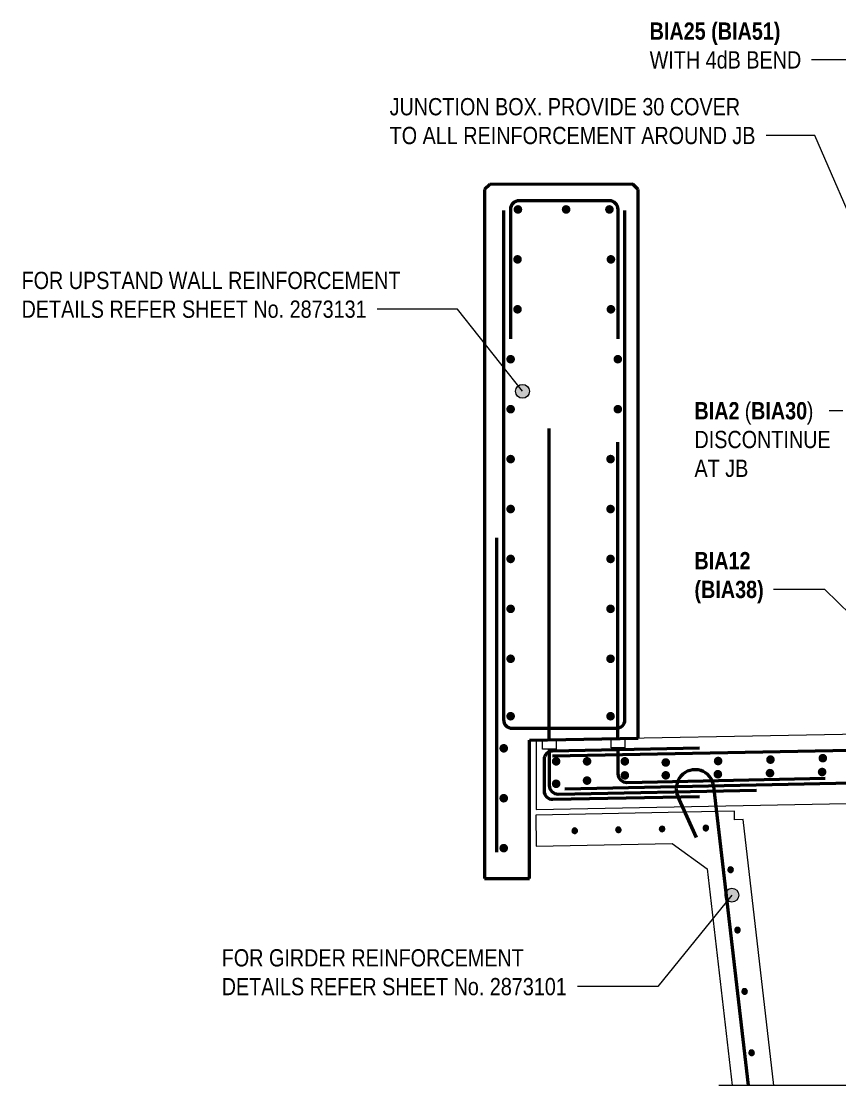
# Model space of a CAD drawing. Header units: metres. Extents: x -1213.9 to -1194, y 2.7 to 24.2.
# Drawn here: x -1208.569 to -1206.2, y 20.542 to 23.661 of the extents above; entities that cross this region are included whole.
import ezdxf

# ---------------------------------------------------------------- set-up
doc = ezdxf.new("R2010")
doc.units = ezdxf.units.M
for name, color, linetype, lineweight in [('A-DETL', 7, 'Continuous', 13), ('A-DETL-GENF', 7, 'Continuous', 9), ('A-FLOR', 7, 'Continuous', 50), ('A-WALL', 7, 'Continuous', 50), ('G-ANNO-TEXT', 7, 'Continuous', 9), ('S-BEAM', 7, 'Continuous', 50)]:
    doc.layers.add(name, color=color, linetype=linetype, lineweight=lineweight)
doc.styles.add('Arial Narrow', font='ARIALN.TTF', dxfattribs={"height": 0.05})
doc.styles.add('Arial Narrow_B', font='ARIALNB.TTF', dxfattribs={"height": 0.05})

# ---------------------------------------------------------------- blocks, each defined once
blk = doc.blocks.new('North_Wall - North_Wall-6845343-DRG-2873185 - SECTION 2')
at = {"layer": 'A-WALL', "color": 252, "true_color": 0x888888}
for p, q in [((-1212.5037, 23.1897), (-1212.5187, 23.1747)), ((-1212.0887, 23.1898), (-1212.5037, 23.1897)), ((-1212.5037, 23.1898), (-1212.5037, 23.1897)), ((-1212.0737, 23.1748), (-1212.0887, 23.1898)), ((-1212.0887, 23.1898), (-1212.0887, 23.1898)), ((-1212.5187, 23.1747), (-1212.5187, 23.1748)), ((-1212.5187, 23.1747), (-1212.5187, 21.1794)), ((-1212.0737, 21.5857), (-1212.0737, 23.1748)), ((-1212.0737, 23.1748), (-1212.0737, 23.1748)), ((-1212.3887, 21.5794), (-1212.0737, 21.5857)), ((-1212.3887, 21.1794), (-1212.3887, 21.5794)), ((-1212.5187, 21.1794), (-1212.3887, 21.1794))]:
    blk.add_line(p, q, dxfattribs=at)
blk = doc.blocks.new('B_Det_Reinf_Bar Section_2D_Grey - Reo Dot_Scale 25_Section-6572820-DRG-2873185 - SECTION 2')
at = {"layer": 'A-DETL-GENF', "true_color": 0xafafaf}
blk.add_hatch(color=253, dxfattribs=at).paths.add_polyline_path([(-1212.422, 23.1045), (-1212.4187, 23.1049), (-1212.4157, 23.1062), (-1212.4131, 23.1081), (-1212.4111, 23.1107), (-1212.4099, 23.1137), (-1212.4095, 23.117), (-1212.4099, 23.1202), (-1212.4111, 23.1232), (-1212.4131, 23.1258), (-1212.4157, 23.1278), (-1212.4187, 23.129), (-1212.422, 23.1295), (-1212.4252, 23.129), (-1212.4282, 23.1278), (-1212.4308, 23.1258), (-1212.4328, 23.1232), (-1212.434, 23.1202), (-1212.4345, 23.117), (-1212.434, 23.1137), (-1212.4328, 23.1107), (-1212.4308, 23.1081), (-1212.4282, 23.1062), (-1212.4252, 23.1049)])
blk = doc.blocks.new('B_Det_Reinf_Bar Section_2D_Grey - Reo Dot_Scale 25_Section-7275914-DRG-2873185 - SECTION 2')
at = {"layer": 'A-DETL-GENF', "true_color": 0xafafaf}
blk.add_hatch(color=253, dxfattribs=at).paths.add_polyline_path([(-1212.157, 23.1045), (-1212.1537, 23.1049), (-1212.1507, 23.1062), (-1212.1481, 23.1081), (-1212.1461, 23.1107), (-1212.1449, 23.1137), (-1212.1445, 23.117), (-1212.1449, 23.1202), (-1212.1461, 23.1232), (-1212.1481, 23.1258), (-1212.1507, 23.1278), (-1212.1537, 23.129), (-1212.157, 23.1295), (-1212.1602, 23.129), (-1212.1632, 23.1278), (-1212.1658, 23.1258), (-1212.1678, 23.1232), (-1212.169, 23.1202), (-1212.1695, 23.117), (-1212.169, 23.1137), (-1212.1673, 23.1101), (-1212.1658, 23.1081), (-1212.1632, 23.1062), (-1212.1602, 23.1049)])
blk = doc.blocks.new('Repeating Detail - Reo Dot_Scale 25_Section-6572820-DRG-2873185 - SECTION 2')
at = {"layer": 'A-DETL-GENF', "true_color": 0xafafaf}
for points in [[(-1211.9934, 21.5026), (-1211.9902, 21.5031), (-1211.9872, 21.5045), (-1211.9847, 21.5065), (-1211.9828, 21.5092), (-1211.9816, 21.5122), (-1211.9813, 21.5155), (-1211.9818, 21.5187), (-1211.9831, 21.5217), (-1211.9852, 21.5242), (-1211.9878, 21.5261), (-1211.9909, 21.5273), (-1211.9941, 21.5276), (-1211.9973, 21.5271), (-1212.0003, 21.5258), (-1212.0028, 21.5237), (-1212.0047, 21.5211), (-1212.0059, 21.518), (-1212.0063, 21.5148), (-1212.0057, 21.5116), (-1212.0044, 21.5086), (-1212.0023, 21.506), (-1211.9997, 21.5041), (-1211.9967, 21.503)], [(-1211.8418, 21.5068), (-1211.8386, 21.5073), (-1211.8356, 21.5086), (-1211.8331, 21.5107), (-1211.8312, 21.5133), (-1211.83, 21.5164), (-1211.8297, 21.5196), (-1211.8302, 21.5228), (-1211.8315, 21.5258), (-1211.8336, 21.5284), (-1211.8362, 21.5303), (-1211.8392, 21.5314), (-1211.8425, 21.5318), (-1211.8457, 21.5313), (-1211.8487, 21.5299), (-1211.8512, 21.5279), (-1211.8531, 21.5252), (-1211.8543, 21.5222), (-1211.8546, 21.5189), (-1211.8541, 21.5157), (-1211.8528, 21.5127), (-1211.8507, 21.5102), (-1211.8481, 21.5083), (-1211.845, 21.5071)], [(-1211.6902, 21.5109), (-1211.687, 21.5114), (-1211.684, 21.5128), (-1211.6815, 21.5148), (-1211.6795, 21.5175), (-1211.6784, 21.5205), (-1211.678, 21.5238), (-1211.6786, 21.527), (-1211.6799, 21.53), (-1211.6819, 21.5325), (-1211.6846, 21.5344), (-1211.6876, 21.5356), (-1211.6909, 21.5359), (-1211.6941, 21.5354), (-1211.6971, 21.5341), (-1211.6996, 21.532), (-1211.7015, 21.5294), (-1211.7027, 21.5263), (-1211.703, 21.5231), (-1211.7025, 21.5199), (-1211.7012, 21.5169), (-1211.6991, 21.5143), (-1211.6965, 21.5124), (-1211.6934, 21.5113)], [(-1211.5386, 21.5151), (-1211.5354, 21.5156), (-1211.5324, 21.5169), (-1211.5298, 21.519), (-1211.5279, 21.5216), (-1211.5268, 21.5247), (-1211.5264, 21.5279), (-1211.5269, 21.5311), (-1211.5283, 21.5341), (-1211.5303, 21.5367), (-1211.533, 21.5386), (-1211.536, 21.5397), (-1211.5393, 21.5401), (-1211.5425, 21.5396), (-1211.5455, 21.5382), (-1211.548, 21.5362), (-1211.5499, 21.5335), (-1211.5511, 21.5305), (-1211.5514, 21.5272), (-1211.5509, 21.524), (-1211.5496, 21.521), (-1211.5475, 21.5185), (-1211.5449, 21.5166), (-1211.5418, 21.5154)]]:
    blk.add_hatch(color=253, dxfattribs=at).paths.add_polyline_path(points)
blk = doc.blocks.new('Repeating Detail - Reo Dot_Scale 25_Section-V5-DRG-2873185 - SECTION 2')
at = {"layer": 'A-DETL-GENF', "true_color": 0xafafaf}
for points in [[(-1211.8425, 21.4686), (-1211.8393, 21.4691), (-1211.8363, 21.4704), (-1211.8338, 21.4725), (-1211.8319, 21.4751), (-1211.8307, 21.4781), (-1211.8303, 21.4814), (-1211.8308, 21.4846), (-1211.8321, 21.4876), (-1211.8342, 21.4901), (-1211.8368, 21.4921), (-1211.8398, 21.4932), (-1211.8431, 21.4936), (-1211.8463, 21.4931), (-1211.8493, 21.4918), (-1211.8518, 21.4898), (-1211.8538, 21.4871), (-1211.855, 21.4841), (-1211.8553, 21.4808), (-1211.8548, 21.4776), (-1211.8535, 21.4746), (-1211.8515, 21.4721), (-1211.8488, 21.4702), (-1211.8458, 21.469)], [(-1211.6916, 21.4718), (-1211.6884, 21.4723), (-1211.6854, 21.4736), (-1211.6828, 21.4757), (-1211.6809, 21.4783), (-1211.6797, 21.4813), (-1211.6794, 21.4846), (-1211.6799, 21.4878), (-1211.6812, 21.4908), (-1211.6832, 21.4933), (-1211.6858, 21.4953), (-1211.6889, 21.4964), (-1211.6921, 21.4968), (-1211.6954, 21.4963), (-1211.6983, 21.495), (-1211.7009, 21.493), (-1211.7028, 21.4903), (-1211.704, 21.4873), (-1211.7044, 21.484), (-1211.7039, 21.4808), (-1211.7026, 21.4778), (-1211.7005, 21.4753), (-1211.6979, 21.4734), (-1211.6948, 21.4722)], [(-1211.5407, 21.475), (-1211.5374, 21.4755), (-1211.5344, 21.4768), (-1211.5319, 21.4789), (-1211.53, 21.4815), (-1211.5288, 21.4845), (-1211.5284, 21.4878), (-1211.5289, 21.491), (-1211.5302, 21.494), (-1211.5323, 21.4965), (-1211.5349, 21.4985), (-1211.5379, 21.4996), (-1211.5412, 21.5), (-1211.5444, 21.4995), (-1211.5474, 21.4982), (-1211.5499, 21.4962), (-1211.5519, 21.4935), (-1211.5531, 21.4905), (-1211.5534, 21.4872), (-1211.5529, 21.484), (-1211.5516, 21.481), (-1211.5496, 21.4785), (-1211.5469, 21.4765), (-1211.5439, 21.4754)], [(-1211.9935, 21.4654), (-1211.9903, 21.4659), (-1211.9873, 21.4672), (-1211.9847, 21.4693), (-1211.9828, 21.4719), (-1211.9816, 21.4749), (-1211.9813, 21.4782), (-1211.9818, 21.4814), (-1211.9831, 21.4844), (-1211.9851, 21.4869), (-1211.9877, 21.4889), (-1211.9908, 21.49), (-1211.994, 21.4904), (-1211.9972, 21.4899), (-1212.0002, 21.4886), (-1212.0028, 21.4866), (-1212.0047, 21.4839), (-1212.0059, 21.4809), (-1212.0063, 21.4776), (-1212.0058, 21.4744), (-1212.0044, 21.4714), (-1212.0024, 21.4689), (-1211.9998, 21.467), (-1211.9967, 21.4658)]]:
    blk.add_hatch(color=253, dxfattribs=at).paths.add_polyline_path(points)
blk = doc.blocks.new('S_Det_Reinf_Bar Section_2D Grey - N16-6361572-DRG-2873185 - SECTION 2')
at = {"layer": 'A-DETL-GENF', "true_color": 0x808080}
blk.add_hatch(color=8, dxfattribs=at).paths.add_polyline_path([(-1211.8776, 21.3171), (-1211.8755, 21.3174), (-1211.8736, 21.3182), (-1211.872, 21.3195), (-1211.8707, 21.3212), (-1211.87, 21.3232), (-1211.8697, 21.3252), (-1211.87, 21.3273), (-1211.8709, 21.3292), (-1211.8722, 21.3309), (-1211.8739, 21.3321), (-1211.8758, 21.3329), (-1211.8779, 21.3331), (-1211.8799, 21.3328), (-1211.8819, 21.3319), (-1211.8835, 21.3306), (-1211.8847, 21.329), (-1211.8855, 21.327), (-1211.8857, 21.3249), (-1211.8854, 21.3229), (-1211.8846, 21.321), (-1211.8833, 21.3193), (-1211.8816, 21.3181), (-1211.8796, 21.3173)])
at = {"layer": 'A-DETL-GENF', "color": 8, "lineweight": 18, "true_color": 0x808080}
for start, end in [(1.1458, 181.1458), (181.1458, 1.1458)]:
    blk.add_arc((-1211.8777, 21.3251), 0.008, start, end, dxfattribs=at)
blk = doc.blocks.new('CS_DET_BreakLine_ViewScale - CS_Std BreakLine-8623494-DRG-2873185 - SECTION 2')
at = {"layer": 'A-DETL-GENF'}
for p, q in [((-1211.3652, 20.6196), (-1211.3752, 20.5796)), ((-1211.3458, 20.542), (-1211.3652, 20.6196)), ((-1211.3752, 20.5796), (-1211.8404, 20.5796)), ((-1211.3352, 20.5796), (-1211.3446, 20.542)), ((-1210.87, 20.5796), (-1211.3352, 20.5796))]:
    blk.add_line(p, q, dxfattribs=at)

msp = doc.modelspace()

# ---------------------------------------------------------------- hatches: boundary and pattern name
at = {"layer": 'G-ANNO-TEXT'}
h = msp.add_hatch(color=256, dxfattribs=at)
edge = h.paths.add_edge_path()
edge.add_arc((-1207.1177, 22.5902), 0.02, 0, 360)
h = msp.add_hatch(color=256, dxfattribs=at)
edge = h.paths.add_edge_path()
edge.add_arc((-1206.5111, 21.1307), 0.02, 0, 360)

# ---------------------------------------------------------------- linework, layer by layer
at = {"layer": 'A-DETL', "color": 253, "lineweight": 50, "true_color": 0xafafaf}
for p, q in [((-1207.1727, 23.1142), (-1207.1727, 21.6392)), ((-1207.1527, 23.117), (-1207.1527, 22.742)), ((-1206.866, 23.142), (-1207.1277, 23.142)), ((-1206.841, 22.742), (-1206.841, 23.117)), ((-1206.821, 21.6392), (-1206.821, 23.1142)), ((-1207.0402, 21.5785), (-1207.0402, 22.4827)), ((-1206.8413, 21.5827), (-1206.8413, 22.4427)), ((-1207.1927, 22.1655), (-1207.1927, 21.2555)), ((-1207.1477, 21.6142), (-1206.846, 21.6142)), ((-1204.7185, 21.578), (-1207.0312, 21.5333)), ((-1206.6054, 21.5565), (-1207.0309, 21.5483)), ((-1206.8413, 21.5577), (-1206.8413, 21.4825)), ((-1207.0554, 21.5233), (-1207.0554, 21.4334)), ((-1207.0402, 21.5535), (-1207.0402, 21.4487)), ((-1206.9949, 21.4391), (-1204.6909, 21.4853)), ((-1206.8158, 21.4575), (-1206.2413, 21.4695)), ((-1207.0147, 21.4237), (-1206.4402, 21.4352)), ((-1206.4628, 20.5796), (-1206.5639, 21.446)), ((-1207.0299, 21.4084), (-1206.6054, 21.4169)), ((-1206.6138, 21.2975), (-1206.6677, 21.4173))]:
    msp.add_line(p, q, dxfattribs=at)
at = {"layer": 'A-DETL', "color": 8, "true_color": 0x808080}
for p, q in [((-1207.0602, 21.5535), (-1207.0602, 21.5785)), ((-1207.0602, 21.5785), (-1207.0202, 21.5785)), ((-1207.0202, 21.5785), (-1207.0202, 21.5535)), ((-1206.8613, 21.5577), (-1206.8613, 21.5827)), ((-1206.8613, 21.5827), (-1206.8213, 21.5827)), ((-1206.8213, 21.5577), (-1206.8613, 21.5577)), ((-1206.8213, 21.5827), (-1206.8213, 21.5577)), ((-1207.0202, 21.5535), (-1207.0602, 21.5535))]:
    msp.add_line(p, q, dxfattribs=at)
at = {"layer": 'A-DETL', "color": 253, "lineweight": 50, "true_color": 0xafafaf}
for centre, radius, start, end in [((-1207.1277, 23.117), 0.025, 90, 180), ((-1206.866, 23.117), 0.025, 0, 90), ((-1207.1477, 21.6392), 0.025, 180, 270), ((-1206.846, 21.6392), 0.025, 270, 0), ((-1207.0304, 21.5233), 0.025, 91.1068, 180), ((-1206.618, 21.4396), 0.0545, 6.6539, 204.2422), ((-1206.8163, 21.4825), 0.025, 180, 271.1932), ((-1207.0304, 21.4334), 0.025, 180, 271.1477), ((-1207.0152, 21.4487), 0.025, 180, 271.1477)]:
    msp.add_arc(centre, radius, start, end, dxfattribs=at)
at = {"layer": 'A-FLOR', "color": 252, "lineweight": 18, "true_color": 0x888888}
for p, q in [((-1206.1388, 21.5972), (-1207.0778, 21.5794)), ((-1207.0778, 21.5794), (-1207.0778, 21.3794)), ((-1207.0778, 21.3794), (-1204.7185, 21.4242))]:
    msp.add_line(p, q, dxfattribs=at)
at = {"layer": 'A-FLOR', "color": 252, "true_color": 0x888888}
msp.add_line((-1207.0778, 21.5794), (-1207.0778, 21.5794), dxfattribs=at)
at = {"layer": 'G-ANNO-TEXT'}
for p, q in [((-1206.2377, 23.5502), (-1206.2802, 23.5502)), ((-1206.1442, 23.5502), (-1206.2377, 23.5502)), ((-1206.3906, 23.3312), (-1206.4115, 23.3312)), ((-1206.2712, 23.3312), (-1206.3906, 23.3312)), ((-1206.116, 22.974), (-1206.2712, 23.3312)), ((-1207.4175, 22.8282), (-1207.5385, 22.8282)), ((-1207.306, 22.8282), (-1207.4175, 22.8282)), ((-1207.1177, 22.5902), (-1207.306, 22.8282)), ((-1206.1901, 22.534), (-1206.2298, 22.534)), ((-1206.3265, 22.0164), (-1206.3912, 22.0164)), ((-1206.2416, 22.0164), (-1206.3265, 22.0164)), ((-1206.0863, 21.8639), (-1206.2416, 22.0164)), ((-1206.5111, 21.1307), (-1206.7262, 20.866)), ((-1206.8377, 20.866), (-1206.9587, 20.866)), ((-1206.7262, 20.866), (-1206.8377, 20.866))]:
    msp.add_line(p, q, dxfattribs=at)
for centre in [(-1207.1177, 22.5902), (-1206.5111, 21.1307)]:
    msp.add_circle(centre, 0.02, dxfattribs=at)
at = {"layer": 'S-BEAM', "color": 252, "lineweight": 18, "true_color": 0x888888}
for p, q in [((-1206.5037, 21.3741), (-1207.0795, 21.3626)), ((-1206.5032, 21.3491), (-1206.5037, 21.3741)), ((-1207.0795, 21.3626), (-1207.0777, 21.2726)), ((-1206.4782, 21.3496), (-1206.5032, 21.3491)), ((-1206.3897, 20.5796), (-1206.4782, 21.3496)), ((-1207.0777, 21.2726), (-1206.6842, 21.2804)), ((-1206.6842, 21.2804), (-1206.5827, 21.2075)), ((-1206.5827, 21.2075), (-1206.5105, 20.5796))]:
    msp.add_line(p, q, dxfattribs=at)
at = {"layer": 'S-BEAM', "color": 252, "true_color": 0x888888}
for p, q in [((-1206.5037, 21.3741), (-1206.5037, 21.3741)), ((-1207.0795, 21.3626), (-1207.0795, 21.3626)), ((-1206.4782, 21.3496), (-1206.4782, 21.3496))]:
    msp.add_line(p, q, dxfattribs=at)

# ---------------------------------------------------------------- block references
at = {"layer": 'A-DETL-GENF', "color": 253, "true_color": 0xafafaf}
for name, p in [('B_Det_Reinf_Bar Section_2D_Grey - Reo Dot_Scale 25_Section-6572820-DRG-2873185 - SECTION 2', (5.291, 0)), ('B_Det_Reinf_Bar Section_2D_Grey - Reo Dot_Scale 25_Section-7275914-DRG-2873185 - SECTION 2', (5.1656, 0)), ('B_Det_Reinf_Bar Section_2D_Grey - Reo Dot_Scale 25_Section-7275914-DRG-2873185 - SECTION 2', (5.291, 0)), ('B_Det_Reinf_Bar Section_2D_Grey - Reo Dot_Scale 25_Section-6572820-DRG-2873185 - SECTION 2', (5.2899, -0.1446)), ('B_Det_Reinf_Bar Section_2D_Grey - Reo Dot_Scale 25_Section-7275914-DRG-2873185 - SECTION 2', (5.2954, -0.1446)), ('B_Det_Reinf_Bar Section_2D_Grey - Reo Dot_Scale 25_Section-6572820-DRG-2873185 - SECTION 2', (5.2899, -0.2892)), ('B_Det_Reinf_Bar Section_2D_Grey - Reo Dot_Scale 25_Section-7275914-DRG-2873185 - SECTION 2', (5.2954, -0.2892)), ('B_Det_Reinf_Bar Section_2D_Grey - Reo Dot_Scale 25_Section-6572820-DRG-2873185 - SECTION 2', (5.2699, -0.4338)), ('B_Det_Reinf_Bar Section_2D_Grey - Reo Dot_Scale 25_Section-7275914-DRG-2873185 - SECTION 2', (5.3154, -0.4338)), ('B_Det_Reinf_Bar Section_2D_Grey - Reo Dot_Scale 25_Section-6572820-DRG-2873185 - SECTION 2', (5.2699, -0.5785)), ('B_Det_Reinf_Bar Section_2D_Grey - Reo Dot_Scale 25_Section-7275914-DRG-2873185 - SECTION 2', (5.3154, -0.5785)), ('B_Det_Reinf_Bar Section_2D_Grey - Reo Dot_Scale 25_Section-6572820-DRG-2873185 - SECTION 2', (5.2699, -0.7231)), ('B_Det_Reinf_Bar Section_2D_Grey - Reo Dot_Scale 25_Section-6572820-DRG-2873185 - SECTION 2', (5.5593, -0.7231)), ('B_Det_Reinf_Bar Section_2D_Grey - Reo Dot_Scale 25_Section-6572820-DRG-2873185 - SECTION 2', (5.2699, -0.8677)), ('B_Det_Reinf_Bar Section_2D_Grey - Reo Dot_Scale 25_Section-6572820-DRG-2873185 - SECTION 2', (5.5593, -0.8677)), ('B_Det_Reinf_Bar Section_2D_Grey - Reo Dot_Scale 25_Section-6572820-DRG-2873185 - SECTION 2', (5.2699, -1.0123)), ('B_Det_Reinf_Bar Section_2D_Grey - Reo Dot_Scale 25_Section-6572820-DRG-2873185 - SECTION 2', (5.5593, -1.0123)), ('B_Det_Reinf_Bar Section_2D_Grey - Reo Dot_Scale 25_Section-6572820-DRG-2873185 - SECTION 2', (5.2699, -1.1569)), ('B_Det_Reinf_Bar Section_2D_Grey - Reo Dot_Scale 25_Section-6572820-DRG-2873185 - SECTION 2', (5.5593, -1.1569)), ('B_Det_Reinf_Bar Section_2D_Grey - Reo Dot_Scale 25_Section-6572820-DRG-2873185 - SECTION 2', (5.2699, -1.3015)), ('B_Det_Reinf_Bar Section_2D_Grey - Reo Dot_Scale 25_Section-6572820-DRG-2873185 - SECTION 2', (5.5593, -1.3015)), ('B_Det_Reinf_Bar Section_2D_Grey - Reo Dot_Scale 25_Section-6572820-DRG-2873185 - SECTION 2', (5.2699, -1.4679)), ('B_Det_Reinf_Bar Section_2D_Grey - Reo Dot_Scale 25_Section-6572820-DRG-2873185 - SECTION 2', (5.5593, -1.4679)), ('B_Det_Reinf_Bar Section_2D_Grey - Reo Dot_Scale 25_Section-6572820-DRG-2873185 - SECTION 2', (5.2499, -1.5608)), ('B_Det_Reinf_Bar Section_2D_Grey - Reo Dot_Scale 25_Section-6572820-DRG-2873185 - SECTION 2', (5.4017, -1.5985)), ('B_Det_Reinf_Bar Section_2D_Grey - Reo Dot_Scale 25_Section-6572820-DRG-2873185 - SECTION 2', (5.4912, -1.5985)), ('B_Det_Reinf_Bar Section_2D_Grey - Reo Dot_Scale 25_Section-6572820-DRG-2873185 - SECTION 2', (5.6007, -1.5985)), ('Repeating Detail - Reo Dot_Scale 25_Section-6572820-DRG-2873185 - SECTION 2', (5.291, 0)), ('Repeating Detail - Reo Dot_Scale 25_Section-V5-DRG-2873185 - SECTION 2', (5.291, 0)), ('B_Det_Reinf_Bar Section_2D_Grey - Reo Dot_Scale 25_Section-6572820-DRG-2873185 - SECTION 2', (5.4017, -1.6635)), ('B_Det_Reinf_Bar Section_2D_Grey - Reo Dot_Scale 25_Section-6572820-DRG-2873185 - SECTION 2', (5.4912, -1.6543)), ('B_Det_Reinf_Bar Section_2D_Grey - Reo Dot_Scale 25_Section-6572820-DRG-2873185 - SECTION 2', (5.6007, -1.6393)), ('B_Det_Reinf_Bar Section_2D_Grey - Reo Dot_Scale 25_Section-6572820-DRG-2873185 - SECTION 2', (5.2499, -1.7054)), ('B_Det_Reinf_Bar Section_2D_Grey - Reo Dot_Scale 25_Section-6572820-DRG-2873185 - SECTION 2', (5.2499, -1.85))]:
    msp.add_blockref(name, p, dxfattribs=at)
at = {"layer": 'A-DETL-GENF', "color": 8, "true_color": 0x808080}
for p in [(4.9111, -0.0076), (5.0377, -0.0051), (5.1643, -0.0025), (5.291, 0), (5.3627, -0.1205), (5.3829, -0.2957), (5.4033, -0.4733), (5.4237, -0.651)]:
    msp.add_blockref('S_Det_Reinf_Bar Section_2D Grey - N16-6361572-DRG-2873185 - SECTION 2', p, dxfattribs=at)
at = {"layer": 'A-DETL-GENF'}
msp.add_blockref('CS_DET_BreakLine_ViewScale - CS_Std BreakLine-8623494-DRG-2873185 - SECTION 2', (5.291, 0), dxfattribs=at)
at = {"layer": 'A-WALL', "color": 252, "true_color": 0x888888}
msp.add_blockref('North_Wall - North_Wall-6845343-DRG-2873185 - SECTION 2', (5.291, 0), dxfattribs=at)

# ---------------------------------------------------------------- texts
at = {"layer": 'G-ANNO-TEXT', "char_height": 0.05, "attachment_point": 1, "bg_fill": 3, "box_fill_scale": 1, "bg_fill_color": 256, "bg_fill_transparency": 0}
for s, insert, style in [('BIA25 (BIA51)', (-1206.7494, 23.6586), 'Arial Narrow_B'), ('WITH 4dB BEND', (-1206.7494, 23.5752), 'Arial Narrow'), ('JUNCTION BOX. PROVIDE 30 COVER ', (-1207.5025, 23.4396), 'Arial Narrow'), ('TO ALL REINFORCEMENT AROUND JB', (-1207.5025, 23.3562), 'Arial Narrow'), ('FOR UPSTAND WALL REINFORCEMENT ', (-1208.5686, 22.9365), 'Arial Narrow'), ('DETAILS REFER SHEET No. 2873131', (-1208.5686, 22.8532), 'Arial Narrow'), ('BIA2', (-1206.6196, 22.559), 'Arial Narrow_B'), ('DISCONTINUE ', (-1206.6196, 22.4757), 'Arial Narrow'), ('AT JB', (-1206.6196, 22.3923), 'Arial Narrow'), ('BIA12 ', (-1206.6196, 22.1247), 'Arial Narrow_B'), ('(BIA38)', (-1206.6196, 22.0414), 'Arial Narrow_B'), ('FOR GIRDER REINFORCEMENT ', (-1207.9888, 20.9743), 'Arial Narrow'), ('DETAILS REFER SHEET No. 2873101', (-1207.9888, 20.891), 'Arial Narrow')]:
    msp.add_mtext(s, dxfattribs=dict(at, insert=insert, style=style))

# ---------------------------------------------------------------- next in the draw order: texts
at = {"layer": 'G-ANNO-TEXT', "insert": (-1206.4899, 22.559), "char_height": 0.05, "attachment_point": 1, "style": 'Arial Narrow', "bg_fill": 3, "box_fill_scale": 1, "bg_fill_color": 256, "bg_fill_transparency": 0}
msp.add_mtext(' (', dxfattribs=at)

# ---------------------------------------------------------------- next in the draw order: texts
at = {"layer": 'G-ANNO-TEXT', "insert": (-1206.4556, 22.559), "char_height": 0.05, "attachment_point": 1, "style": 'Arial Narrow_B', "bg_fill": 3, "box_fill_scale": 1, "bg_fill_color": 256, "bg_fill_transparency": 0}
msp.add_mtext('BIA30', dxfattribs=at)

# ---------------------------------------------------------------- next in the draw order: texts
at = {"layer": 'G-ANNO-TEXT', "insert": (-1206.2942, 22.559), "char_height": 0.05, "attachment_point": 1, "style": 'Arial Narrow', "bg_fill": 3, "box_fill_scale": 1, "bg_fill_color": 256, "bg_fill_transparency": 0}
msp.add_mtext(') ', dxfattribs=at)

doc.saveas('drawing.dxf')
